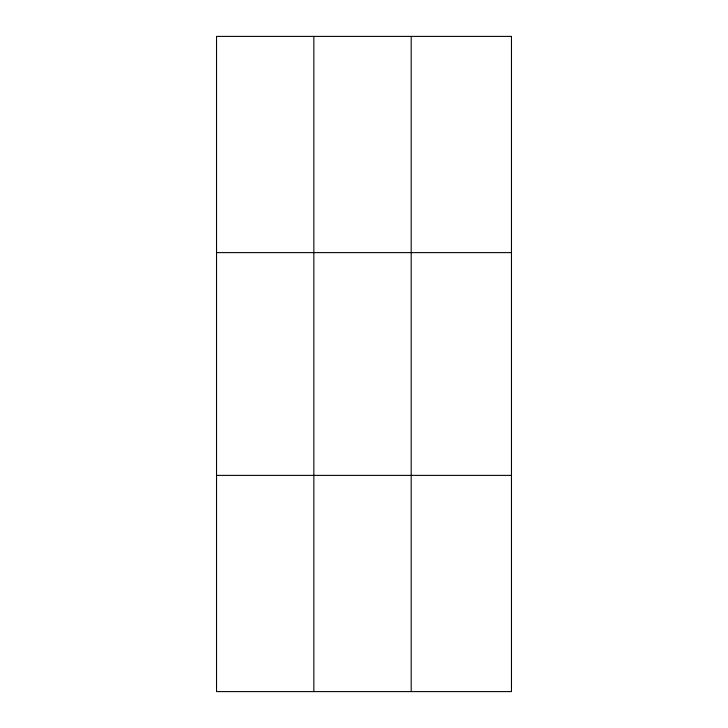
<?xml version="1.0" encoding="UTF-8"?>
<svg xmlns="http://www.w3.org/2000/svg" width="728" height="728" viewBox="0 0 728 728"><rect width="100%" height="100%" fill="white"/><g stroke="black" fill="none" stroke-linecap="round" stroke-linejoin="round"><path stroke-width="1.09" d="M313.859 36.4L313.859 691.6M411.184 36.4L411.184 691.6M216.535 252.616L511.465 252.616M216.535 475.384L511.465 475.384M511.465 36.4L511.465 691.6L216.535 691.6L216.535 36.4L511.465 36.4"/></g></svg>
